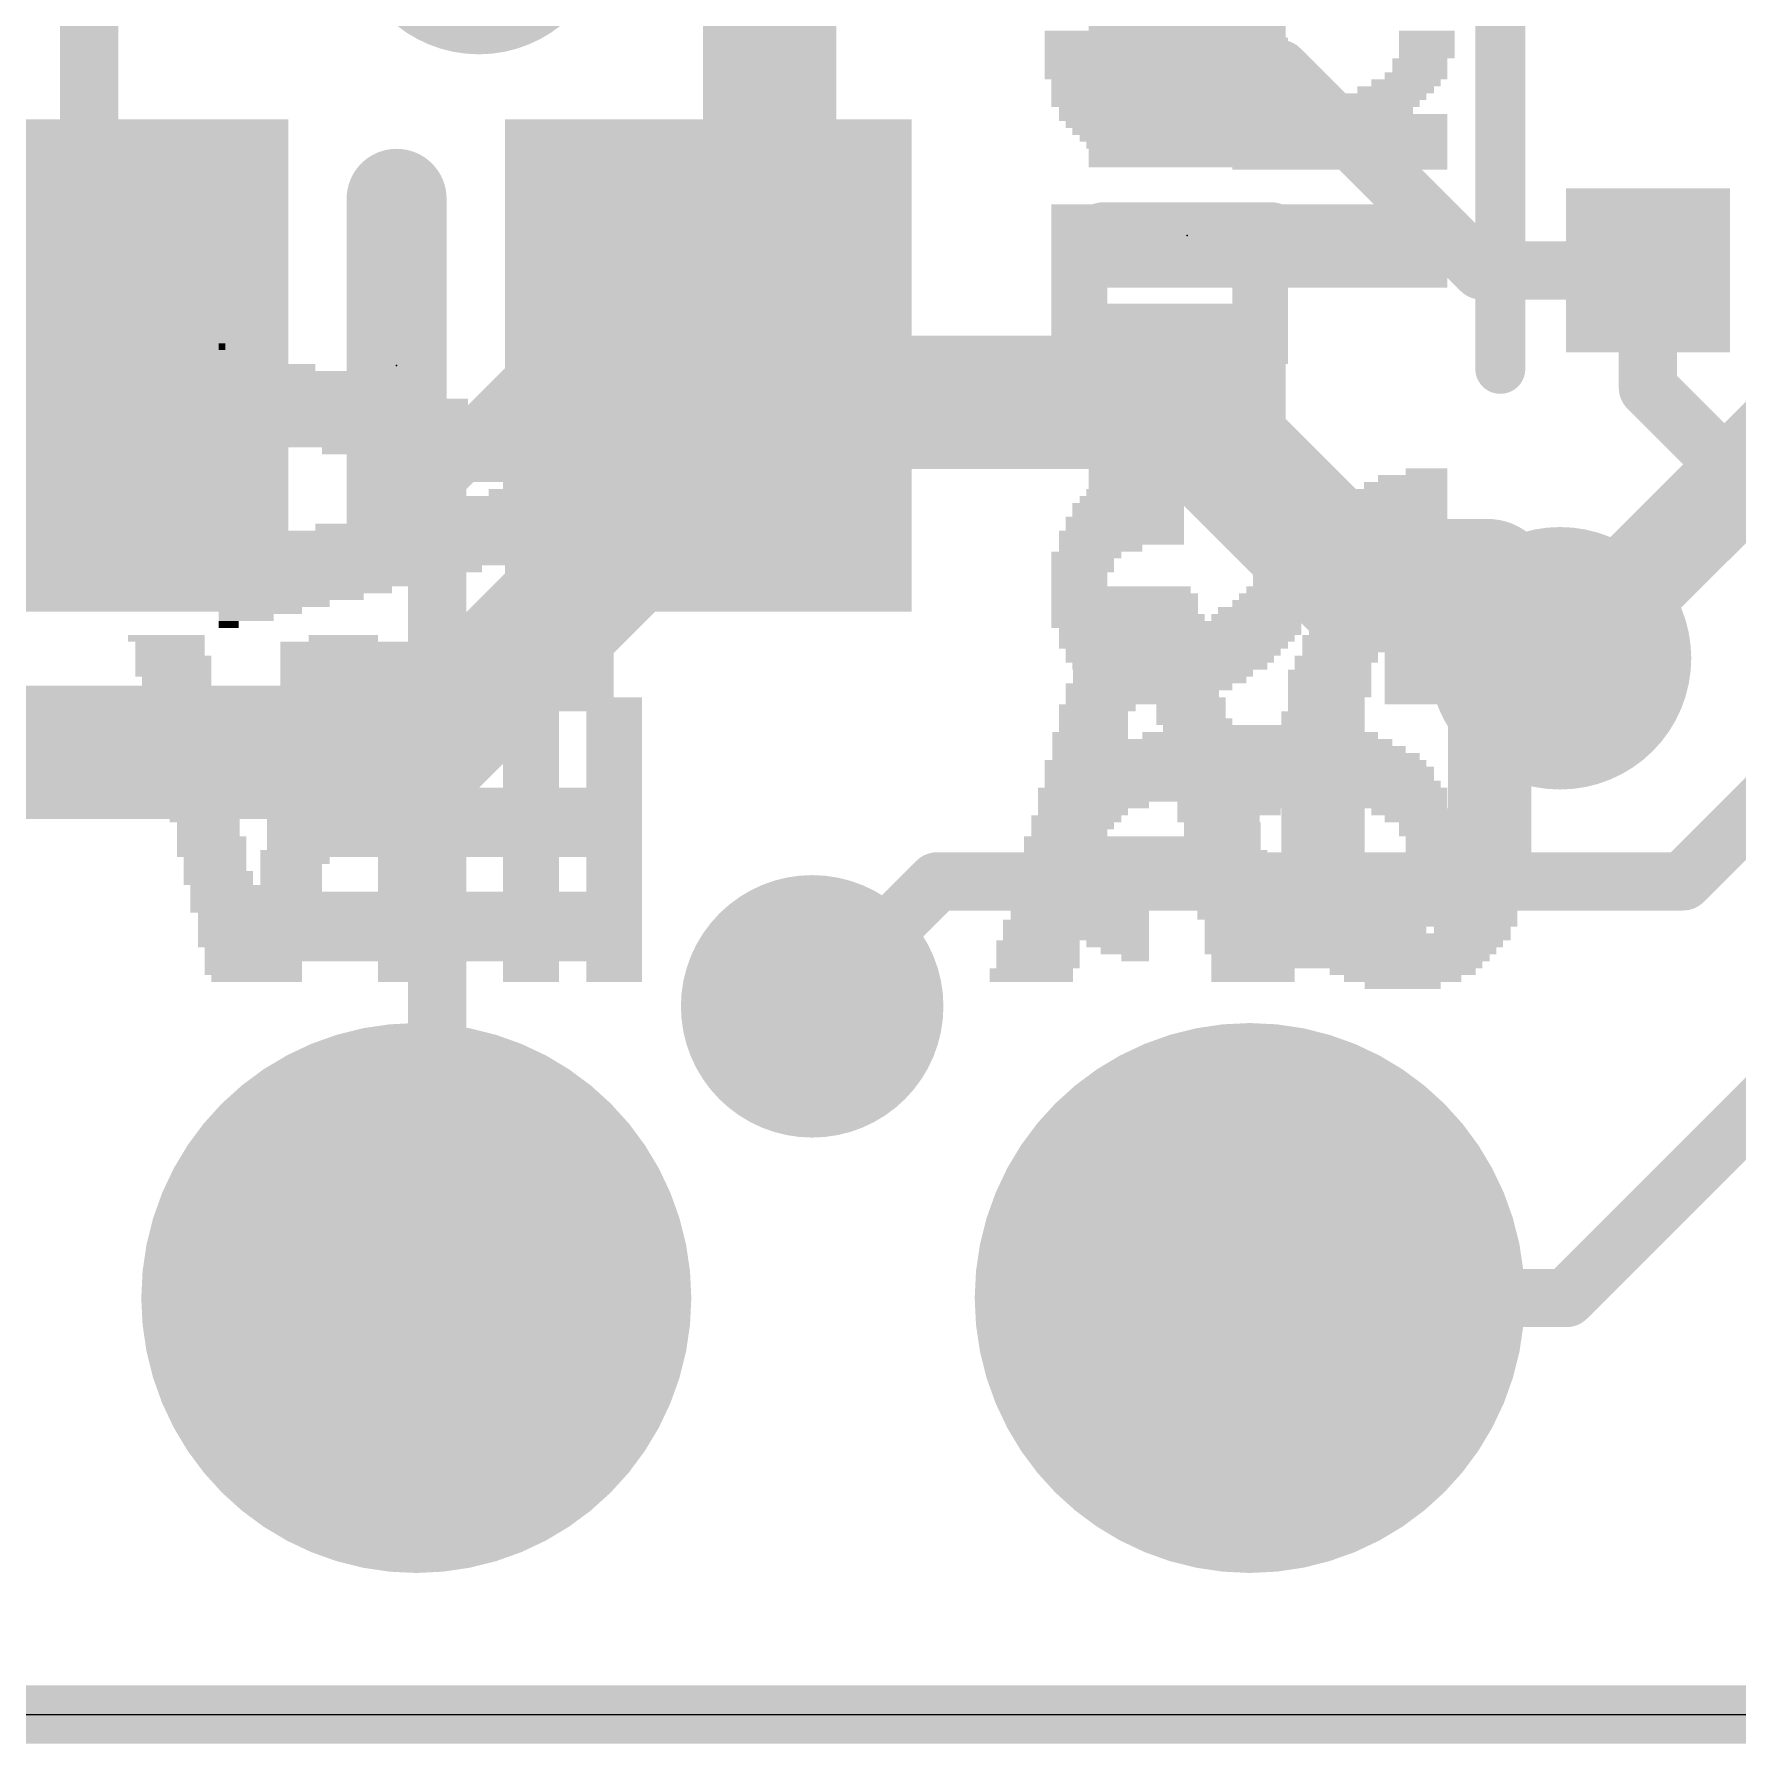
# Model space of a CAD drawing. Extents: x -0.1 to 35.6, y -0.1 to 17.9.
# Drawn here: x 7.73 to 12.92, y -0.09 to 5.12 of the extents above; entities that cross this region are included whole.
import ezdxf

# ---------------------------------------------------------------- set-up
doc = ezdxf.new("R2010")
doc.units = 0
for name, color, linetype in [('1', 12, 'CONTINUOUS'), ('16', 5, 'CONTINUOUS'), ('17', 110, 'CONTINUOUS'), ('18', 110, 'CONTINUOUS'), ('20', 53, 'CONTINUOUS'), ('200', 40, 'CONTINUOUS'), ('201', 6, 'CONTINUOUS'), ('21', 40, 'CONTINUOUS'), ('23', 40, 'CONTINUOUS')]:
    doc.layers.add(name, color=color, linetype=linetype)

# ---------------------------------------------------------------- blocks, each defined once
blk = doc.blocks.new('RECT')
blk.add_solid([(-0.5, -0.5), (0.5, -0.5), (-0.5, 0.5), (0.5, 0.5)])
blk = doc.blocks.new('ROUNDP')
at = {"const_width": 0.5}
blk.add_lwpolyline([(0, -0.25, 1), (0, 0.25, 1), (0, -0.25)], format="xyb", dxfattribs=at)
blk = doc.blocks.new('ROUNDV')
at = {"const_width": 0.5}
blk.add_lwpolyline([(0, -0.25, 1), (0, 0.25, 1), (0, -0.25)], format="xyb", dxfattribs=at)

msp = doc.modelspace()

# ---------------------------------------------------------------- linework, layer by layer
at = {"layer": '1'}
for points, const_width in [([(9.967, 5.9389), (9.967, 4.1935)], 0.4064), ([(11.2395, 5.0165), (11.5214, 5.0165)], 0.1778), ([(12.1357, 4.4022), (11.5214, 5.0165)], 0.1778), ([(12.6437, 4.4022), (12.1357, 4.4022)], 0.1778), ([(12.6437, 4.4022), (12.6437, 4.0441)], 0.1778), ([(9.78, 4.1125), (9.78, 4.191)], 0.1778), ([(9.9695, 4.191), (9.78, 4.191)], 0.1778), ([(9.967, 4.1935), (9.9695, 4.191)], 0.1778), ([(9.78, 4.1125), (9.899, 3.9935)], 0.254), ([(9.78, 4.1125), (9.78, 3.811)], 0.254), ([(11.2395, 4.0005), (9.906, 4.0005)], 0.4064), ([(11.7602, 3.4417), (11.2395, 3.9624)], 0.4064), ([(11.2395, 4.0005), (11.2395, 3.9624)], 0.254), ([(12.6437, 4.0441), (13.0423, 3.6455)], 0.1778), ([(9.906, 4.0005), (9.899, 3.9935)], 0.1778), ([(9.78, 3.811), (8.9027, 2.9337)], 0.4064), ([(12.1539, 3.4417), (11.7602, 3.4417)], 0.4064), ([(12.3756, 3.22), (12.1539, 3.4417)], 0.4064), ([(8.9027, 2.9337), (6.4135, 2.9337)], 0.4064), ([(13.0302, 2.8194), (12.7508, 2.54)], 0.1778), ([(10.4775, 2.54), (10.0965, 2.159)], 0.1778), ([(12.7508, 2.54), (10.4775, 2.54)], 0.1778), ([(13.5382, 2.413), (12.3952, 1.27)], 0.1778), ([(11.43, 1.27), (12.3952, 1.27)], 0.1778), ([(0, 0), (35.56, 0)], 0.1778)]:
    msp.add_lwpolyline(points, dxfattribs=dict(at, const_width=const_width))
for points, const_width in [([(11.2395, 5.061, 1), (11.2395, 4.9721)], 0.0889), ([(11.5528, 5.0479, 1), (11.49, 4.9851)], 0.0889), ([(11.5214, 4.9721, 1), (11.5214, 5.061)], 0.0889), ([(12.1357, 4.4467, 1), (12.1357, 4.3578)], 0.0889), ([(12.6882, 4.4022, 1), (12.5993, 4.4022)], 0.0889), ([(12.6437, 4.3578, 1), (12.6437, 4.4467)], 0.0889), ([(12.1043, 4.3708, 1), (12.1671, 4.4336)], 0.0889), ([(9.78, 4.2355, 1), (9.78, 4.1465)], 0.0889), ([(9.8245, 4.191, 1), (9.7356, 4.191)], 0.0889), ([(9.8654, 4.1935, 1), (10.0686, 4.1935)], 0.2032), ([(9.9984, 4.2249, 1), (9.9356, 4.1621)], 0.0889), ([(9.9695, 4.1465, 1), (9.9695, 4.2355)], 0.0889), ([(9.8249, 4.1574, 1), (9.7351, 4.0676)], 0.127), ([(9.8435, 4.1125, 1), (9.7165, 4.1125)], 0.127), ([(9.9381, 4.1596, 1), (10.0009, 4.2224)], 0.0889), ([(9.906, 4.1021, 1), (9.906, 3.8989)], 0.2032), ([(11.2395, 3.8989, 1), (11.2395, 4.1021)], 0.2032), ([(9.7356, 4.1125, 1), (9.8245, 4.1125)], 0.0889), ([(11.3113, 4.0342, 1), (11.1677, 3.8906)], 0.2032), ([(11.303, 4.0005, 1), (11.176, 4.0005)], 0.127), ([(12.6751, 4.0755, 1), (12.6123, 4.0127)], 0.0889), ([(9.8541, 3.9486, 1), (9.9439, 4.0384)], 0.127), ([(9.8676, 4.0249, 1), (9.9304, 3.9621)], 0.0889), ([(9.9374, 3.9691, 1), (9.8746, 4.0319)], 0.0889), ([(12.5993, 4.0441, 1), (12.6882, 4.0441)], 0.0889), ([(9.8518, 3.7392, 1), (9.7082, 3.8828)], 0.2032), ([(11.176, 3.9624, 1), (11.303, 3.9624)], 0.127), ([(9.7165, 3.811, 1), (9.8435, 3.811)], 0.127), ([(11.7602, 3.5433, 1), (11.7602, 3.3401)], 0.2032), ([(11.6884, 3.3699, 1), (11.832, 3.5135)], 0.2032), ([(12.2257, 3.5135, 1), (12.0821, 3.3699)], 0.2032), ([(12.1539, 3.3401, 1), (12.1539, 3.5433)], 0.2032), ([(12.3037, 3.1482, 1), (12.4474, 3.2919)], 0.2032), ([(8.9027, 2.8321, 1), (8.9027, 3.0353)], 0.2032), ([(8.8309, 3.0055, 1), (8.9745, 2.8619)], 0.2032), ([(10.4775, 2.5844, 1), (10.4775, 2.4956)], 0.0889), ([(10.5089, 2.5086, 1), (10.4461, 2.5714)], 0.0889), ([(12.7194, 2.5714, 1), (12.7822, 2.5086)], 0.0889), ([(12.7508, 2.4956, 1), (12.7508, 2.5844)], 0.0889), ([(10.0651, 2.1904, 1), (10.1279, 2.1276)], 0.0889), ([(11.43, 1.3145, 1), (11.43, 1.2255)], 0.0889), ([(12.3952, 1.2255, 1), (12.3952, 1.3145)], 0.0889), ([(12.3638, 1.3014, 1), (12.4266, 1.2386)], 0.0889)]:
    msp.add_lwpolyline(points, format="xyb", dxfattribs=dict(at, const_width=const_width))
at = {"layer": '16'}
for points, const_width in [([(7.8931, 4.2736), (7.8931, 8.0962)], 0.1778), ([(10.033, 7.3025), (10.033, 4.8514)], 0.1778), ([(10.033, 4.8514), (8.9535, 3.7719)], 0.1778), ([(13.5567, 4.4011), (12.3756, 3.22)], 0.3048), ([(7.0485, 3.429), (7.8931, 4.2736)], 0.1778), ([(8.9535, 3.7719), (8.9535, 1.3335)], 0.1778), ([(8.89, 1.27), (8.9535, 1.3335)], 0.1778), ([(0, 0), (35.56, 0)], 0.1778)]:
    msp.add_lwpolyline(points, dxfattribs=dict(at, const_width=const_width))
for points, const_width in [([(10.0644, 4.82, 1), (10.0016, 4.8828)], 0.0889), ([(9.9886, 4.8514, 1), (10.0775, 4.8514)], 0.0889), ([(7.9245, 4.2421, 1), (7.8616, 4.305)], 0.0889), ([(7.8486, 4.2736, 1), (7.9375, 4.2736)], 0.0889), ([(8.9979, 3.7719, 1), (8.9091, 3.7719)], 0.0889), ([(8.9221, 3.8033, 1), (8.9849, 3.7405)], 0.0889), ([(12.3217, 3.2739, 1), (12.4294, 3.1662)], 0.1524), ([(8.9849, 1.3021, 1), (8.9221, 1.3649)], 0.0889), ([(8.9091, 1.3335, 1), (8.9979, 1.3335)], 0.0889), ([(8.8586, 1.3014, 1), (8.9214, 1.2386)], 0.0889)]:
    msp.add_lwpolyline(points, format="xyb", dxfattribs=dict(at, const_width=const_width))
at = {"layer": '20'}
msp.add_line((1.27, 0), (34.29, 0), dxfattribs=at)
at = {"layer": '21'}
for points, const_width in [([(12.1937, 4.1022), (12.1937, 5.7022)], 0.1524), ([(8.83, 3.6045), (8.83, 4.6205)], 0.3048), ([(10.9855, 4.5085), (11.4935, 4.5085)], 0.2032)]:
    msp.add_lwpolyline(points, dxfattribs=dict(at, const_width=const_width))
for points, const_width in [([(8.9062, 4.6205, 1), (8.7538, 4.6205)], 0.1524), ([(10.9855, 4.5593, 1), (10.9855, 4.4577)], 0.1016), ([(11.4935, 4.4577, 1), (11.4935, 4.5593)], 0.1016), ([(12.1556, 4.1022, 1), (12.2318, 4.1022)], 0.0762), ([(8.7538, 3.6045, 1), (8.9062, 3.6045)], 0.1524)]:
    msp.add_lwpolyline(points, format="xyb", dxfattribs=dict(at, const_width=const_width))
at = {"layer": '23'}
for p in [(11.2395, 4.5085), (8.83, 4.1125)]:
    msp.add_point(p, dxfattribs=at)

# ---------------------------------------------------------------- block references
at = {"layer": '1'}
for p, xscale, yscale, rotation in [((11.2395, 5.0165), 0.6, 0.6, 90), ((7.88, 4.1125), 1.24, 1.5, 180), ((9.78, 4.1125), 1.24, 1.5, 180), ((12.6437, 4.4022), 0.5, 0.5, 90), ((11.2395, 4.0005), 0.6, 0.6, 90)]:
    msp.add_blockref('RECT', p, dxfattribs=dict(at, xscale=xscale, yscale=yscale, rotation=rotation))
at = {"layer": '17', "xscale": 1.6764, "yscale": 1.6764, "rotation": 270}
for p in [(8.89, 1.27), (8.89, 1.27), (11.43, 1.27), (11.43, 1.27)]:
    msp.add_blockref('ROUNDP', p, dxfattribs=at)
at = {"layer": '18', "xscale": 0.8001, "yscale": 0.8001}
for p in [(9.0805, 5.461), (9.0805, 5.461), (12.3756, 3.22), (12.3756, 3.22), (10.0965, 2.159), (10.0965, 2.159)]:
    msp.add_blockref('ROUNDV', p, dxfattribs=at)
at = {"layer": '200'}
for p, xscale, yscale in [((11.1023, 3.429), 0.2946, 0.0213), ((11.9177, 3.429), 0.2337, 0.0213), ((11.1023, 3.3867), 0.3404, 0.0211), ((11.1138, 3.4078), 0.3175, 0.0211), ((11.9164, 3.3867), 0.4445, 0.0211), ((11.9177, 3.4078), 0.3607, 0.0211), ((11.1023, 3.3655), 0.3404, 0.0213), ((11.1125, 3.3443), 0.3607, 0.0211), ((11.9177, 3.3443), 0.5283, 0.0211), ((11.9177, 3.3655), 0.4877, 0.0213), ((8.128, 3.2808), 0.2337, 0.0211), ((8.6677, 3.2808), 0.2108, 0.0211), ((11.1023, 3.302), 0.381, 0.0213), ((11.1023, 3.2808), 0.381, 0.0211), ((11.1125, 3.3232), 0.3607, 0.0211), ((11.9075, 3.2808), 0.635, 0.0211), ((11.9063, 3.302), 0.5918, 0.0213), ((11.9164, 3.3232), 0.5715, 0.0211), ((8.1394, 3.2597), 0.2108, 0.0211), ((8.1394, 3.2385), 0.2108, 0.0213), ((8.6576, 3.2597), 0.2311, 0.0211), ((8.6576, 3.2385), 0.2311, 0.0213), ((11.1125, 3.2597), 0.4013, 0.0211), ((11.1125, 3.2385), 0.4013, 0.0213), ((11.7272, 3.2597), 0.2743, 0.0211), ((11.7056, 3.2385), 0.2311, 0.0213), ((12.098, 3.2597), 0.254, 0.0211), ((12.1183, 3.2385), 0.254, 0.0213), ((8.1496, 3.2173), 0.2311, 0.0211), ((8.1496, 3.1962), 0.2311, 0.0211), ((8.1496, 3.175), 0.2311, 0.0213), ((8.6474, 3.2173), 0.2108, 0.0211), ((8.6474, 3.1962), 0.2108, 0.0211), ((8.6474, 3.175), 0.2108, 0.0213), ((11.1023, 3.2173), 0.4216, 0.0211), ((10.9969, 3.1962), 0.2108, 0.0211), ((10.9969, 3.175), 0.2108, 0.0213), ((11.2293, 3.175), 0.2134, 0.0213), ((11.2179, 3.1962), 0.1905, 0.0211), ((11.6738, 3.175), 0.254, 0.0213), ((11.684, 3.1962), 0.2337, 0.0211), ((11.6942, 3.2173), 0.254, 0.0211), ((12.1183, 3.2173), 0.254, 0.0211), ((12.1285, 3.1962), 0.2337, 0.0211), ((12.1387, 3.175), 0.254, 0.0213), ((8.1598, 3.1538), 0.2108, 0.0211), ((8.1598, 3.1327), 0.2108, 0.0211), ((8.636, 3.1538), 0.2337, 0.0211), ((8.6258, 3.1327), 0.2134, 0.0211), ((10.9753, 3.1327), 0.2134, 0.0211), ((10.9868, 3.1538), 0.1905, 0.0211), ((11.2293, 3.1538), 0.2134, 0.0211), ((11.2293, 3.1327), 0.2134, 0.0211), ((11.6738, 3.1538), 0.254, 0.0211), ((11.6738, 3.1327), 0.254, 0.0211), ((12.1387, 3.1538), 0.254, 0.0211), ((12.1387, 3.1327), 0.254, 0.0211), ((8.1712, 3.1115), 0.2337, 0.0213), ((8.1712, 3.0903), 0.2337, 0.0211), ((8.1813, 3.0692), 0.2134, 0.0211), ((8.6258, 3.1115), 0.2134, 0.0213), ((8.6258, 3.0903), 0.2134, 0.0211), ((8.6258, 3.0692), 0.2134, 0.0211), ((8.8582, 3.0903), 0.1702, 0.0211), ((8.8582, 3.0692), 0.1702, 0.0211), ((9.2393, 3.0903), 0.1702, 0.0211), ((9.2393, 3.0692), 0.1702, 0.0211), ((9.4932, 3.0903), 0.1702, 0.0211), ((9.4932, 3.0692), 0.1702, 0.0211), ((10.9652, 3.0692), 0.2337, 0.0211), ((10.9753, 3.1115), 0.2134, 0.0213), ((10.9753, 3.0903), 0.2134, 0.0211), ((11.2293, 3.1115), 0.2134, 0.0213), ((11.2509, 3.0903), 0.2108, 0.0211), ((11.2509, 3.0692), 0.2108, 0.0211), ((11.6738, 3.1115), 0.254, 0.0213), ((11.6637, 3.0903), 0.2337, 0.0211), ((11.6637, 3.0692), 0.2337, 0.0211), ((12.1501, 3.1115), 0.2311, 0.0213), ((12.1501, 3.0903), 0.2311, 0.0211), ((12.1615, 3.0692), 0.254, 0.0211), ((8.1813, 3.048), 0.2134, 0.0213), ((8.1813, 3.0268), 0.2134, 0.0211), ((8.6043, 3.048), 0.2108, 0.0213), ((8.6043, 3.0268), 0.2108, 0.0211), ((8.8582, 3.048), 0.1702, 0.0213), ((8.8582, 3.0268), 0.1702, 0.0211), ((9.2393, 3.048), 0.1702, 0.0213), ((9.2393, 3.0268), 0.1702, 0.0211), ((9.4932, 3.048), 0.1702, 0.0213), ((9.4932, 3.0268), 0.1702, 0.0211), ((10.9538, 3.048), 0.2108, 0.0213), ((10.9538, 3.0268), 0.2108, 0.0211), ((11.2509, 3.048), 0.2108, 0.0213), ((11.2611, 3.0268), 0.2311, 0.0211), ((11.6535, 3.048), 0.254, 0.0213), ((11.6535, 3.0268), 0.254, 0.0211), ((12.1615, 3.048), 0.254, 0.0213), ((12.1615, 3.0268), 0.254, 0.0211), ((8.1915, 3.0057), 0.2337, 0.0211), ((8.2029, 2.9845), 0.2108, 0.0213), ((8.2029, 2.9633), 0.2108, 0.0211), ((8.6043, 3.0057), 0.2108, 0.0211), ((8.6043, 2.9845), 0.2108, 0.0213), ((8.6043, 2.9633), 0.2108, 0.0211), ((8.8582, 3.0057), 0.1702, 0.0211), ((8.8582, 2.9845), 0.1702, 0.0213), ((8.8582, 2.9633), 0.1702, 0.0211), ((9.2393, 3.0057), 0.1702, 0.0211), ((9.2393, 2.9845), 0.1702, 0.0213), ((9.2393, 2.9633), 0.1702, 0.0211), ((9.4932, 3.0057), 0.1702, 0.0211), ((9.4932, 2.9845), 0.1702, 0.0213), ((9.4932, 2.9633), 0.1702, 0.0211), ((10.9436, 2.9845), 0.2311, 0.0213), ((10.9334, 2.9633), 0.2108, 0.0211), ((10.9538, 3.0057), 0.2108, 0.0211), ((11.2713, 3.0057), 0.2108, 0.0211), ((11.2713, 2.9845), 0.2108, 0.0213), ((11.2713, 2.9633), 0.2108, 0.0211), ((11.6535, 3.0057), 0.254, 0.0211), ((11.6535, 2.9845), 0.254, 0.0213), ((11.6535, 2.9633), 0.254, 0.0211), ((12.1615, 3.0057), 0.254, 0.0211), ((12.1615, 2.9845), 0.254, 0.0213), ((12.1615, 2.9633), 0.254, 0.0211), ((8.2029, 2.9422), 0.2108, 0.0211), ((8.2029, 2.921), 0.2108, 0.0213), ((8.5839, 2.9422), 0.2108, 0.0211), ((8.5839, 2.921), 0.2108, 0.0213), ((8.8582, 2.9422), 0.1702, 0.0211), ((8.8582, 2.921), 0.1702, 0.0213), ((9.2393, 2.9422), 0.1702, 0.0211), ((9.2393, 2.921), 0.1702, 0.0213), ((9.4932, 2.9422), 0.1702, 0.0211), ((9.4932, 2.921), 0.1702, 0.0213), ((10.9334, 2.9422), 0.2108, 0.0211), ((10.9334, 2.921), 0.2108, 0.0213), ((11.2827, 2.9422), 0.2337, 0.0211), ((11.2827, 2.921), 0.2337, 0.0213), ((11.6535, 2.9422), 0.254, 0.0211), ((11.6535, 2.921), 0.254, 0.0213), ((12.1615, 2.9422), 0.254, 0.0211), ((12.1615, 2.921), 0.254, 0.0213), ((8.2131, 2.8998), 0.2311, 0.0211), ((8.2233, 2.8787), 0.2108, 0.0211), ((8.2233, 2.8575), 0.2108, 0.0213), ((8.5839, 2.8998), 0.2108, 0.0211), ((8.5839, 2.8787), 0.2108, 0.0211), ((8.5725, 2.8575), 0.188, 0.0213), ((8.8582, 2.8998), 0.1702, 0.0211), ((8.8582, 2.8787), 0.1702, 0.0211), ((8.8582, 2.8575), 0.1702, 0.0213), ((9.2393, 2.8998), 0.1702, 0.0211), ((9.2393, 2.8787), 0.1702, 0.0211), ((9.2393, 2.8575), 0.1702, 0.0213), ((9.4932, 2.8998), 0.1702, 0.0211), ((9.4932, 2.8787), 0.1702, 0.0211), ((9.4932, 2.8575), 0.1702, 0.0213), ((10.9118, 2.8575), 0.2134, 0.0213), ((10.922, 2.8998), 0.2337, 0.0211), ((10.922, 2.8787), 0.2337, 0.0211), ((11.2928, 2.8998), 0.2134, 0.0211), ((11.2928, 2.8787), 0.2134, 0.0211), ((11.303, 2.8575), 0.2337, 0.0213), ((11.6535, 2.8998), 0.254, 0.0211), ((11.6535, 2.8787), 0.254, 0.0211), ((11.6535, 2.8575), 0.254, 0.0213), ((12.1615, 2.8998), 0.254, 0.0211), ((12.1615, 2.8787), 0.254, 0.0211), ((12.1615, 2.8575), 0.254, 0.0213), ((8.2233, 2.8363), 0.2108, 0.0211), ((8.2233, 2.8152), 0.2108, 0.0211), ((8.5611, 2.8363), 0.2108, 0.0211), ((8.5611, 2.8152), 0.2108, 0.0211), ((8.8582, 2.8363), 0.1702, 0.0211), ((8.8582, 2.8152), 0.1702, 0.0211), ((9.2393, 2.8363), 0.1702, 0.0211), ((9.2393, 2.8152), 0.1702, 0.0211), ((9.4932, 2.8363), 0.1702, 0.0211), ((9.4932, 2.8152), 0.1702, 0.0211), ((10.9017, 2.8152), 0.2337, 0.0211), ((10.9118, 2.8363), 0.2134, 0.0211), ((11.303, 2.8363), 0.2337, 0.0211), ((11.303, 2.8152), 0.2337, 0.0211), ((11.6535, 2.8363), 0.254, 0.0211), ((11.6535, 2.8152), 0.254, 0.0211), ((12.1615, 2.8363), 0.254, 0.0211), ((12.1615, 2.8152), 0.254, 0.0211), ((8.2334, 2.794), 0.1905, 0.0213), ((8.2448, 2.7728), 0.2134, 0.0211), ((8.2448, 2.7517), 0.2134, 0.0211), ((8.5611, 2.794), 0.2108, 0.0213), ((8.5509, 2.7728), 0.1905, 0.0211), ((8.5509, 2.7517), 0.1905, 0.0211), ((8.8582, 2.794), 0.1702, 0.0213), ((8.8582, 2.7728), 0.1702, 0.0211), ((9.0488, 2.7517), 0.5512, 0.0211), ((9.2393, 2.794), 0.1702, 0.0213), ((9.2393, 2.7728), 0.1702, 0.0211), ((9.4932, 2.794), 0.1702, 0.0213), ((9.4932, 2.7728), 0.1702, 0.0211), ((9.4932, 2.7517), 0.1702, 0.0211), ((10.8902, 2.7517), 0.2108, 0.0211), ((10.9017, 2.794), 0.2337, 0.0213), ((10.9017, 2.7728), 0.2337, 0.0211), ((11.3144, 2.794), 0.2108, 0.0213), ((11.3246, 2.7728), 0.2311, 0.0211), ((11.3246, 2.7517), 0.2311, 0.0211), ((11.6535, 2.794), 0.254, 0.0213), ((11.6535, 2.7728), 0.254, 0.0211), ((11.6535, 2.7517), 0.254, 0.0211), ((12.1615, 2.794), 0.254, 0.0213), ((12.1615, 2.7728), 0.254, 0.0211), ((12.1615, 2.7517), 0.254, 0.0211), ((8.2448, 2.7305), 0.2134, 0.0213), ((8.2563, 2.7093), 0.1905, 0.0211), ((8.5408, 2.7305), 0.2108, 0.0213), ((8.5408, 2.7093), 0.2108, 0.0211), ((9.0488, 2.7305), 0.5512, 0.0213), ((9.0488, 2.7093), 0.5512, 0.0211), ((9.4932, 2.7305), 0.1702, 0.0213), ((9.4932, 2.7093), 0.1702, 0.0211), ((10.8801, 2.7305), 0.2311, 0.0213), ((10.8801, 2.7093), 0.2311, 0.0211), ((11.3246, 2.7305), 0.2311, 0.0213), ((11.3462, 2.7093), 0.2337, 0.0211), ((11.6535, 2.7305), 0.254, 0.0213), ((11.6535, 2.7093), 0.254, 0.0211), ((12.1615, 2.7305), 0.254, 0.0213), ((12.1615, 2.7093), 0.254, 0.0211), ((8.2563, 2.6882), 0.1905, 0.0211), ((8.2664, 2.667), 0.2108, 0.0213), ((8.5306, 2.667), 0.1905, 0.0213), ((8.5408, 2.6882), 0.2108, 0.0211), ((9.0488, 2.6882), 0.5512, 0.0211), ((9.0488, 2.667), 0.5512, 0.0213), ((9.4932, 2.6882), 0.1702, 0.0211), ((9.4932, 2.667), 0.1702, 0.0213), ((11.1023, 2.667), 0.7214, 0.0213), ((10.8801, 2.6882), 0.2311, 0.0211), ((11.3462, 2.6882), 0.2337, 0.0211), ((11.6535, 2.6882), 0.254, 0.0211), ((11.6535, 2.667), 0.254, 0.0213), ((12.1615, 2.6882), 0.254, 0.0211), ((12.1615, 2.667), 0.254, 0.0213), ((8.2664, 2.6458), 0.2108, 0.0211), ((8.2664, 2.6247), 0.2108, 0.0211), ((8.2766, 2.6035), 0.1905, 0.0213), ((8.5204, 2.6247), 0.2108, 0.0211), ((8.5204, 2.6035), 0.2108, 0.0213), ((8.5306, 2.6458), 0.1905, 0.0211), ((8.8582, 2.6035), 0.1702, 0.0213), ((9.0488, 2.6458), 0.5512, 0.0211), ((9.0488, 2.6247), 0.5512, 0.0211), ((9.2393, 2.6035), 0.1702, 0.0213), ((9.4932, 2.6458), 0.1702, 0.0211), ((9.4932, 2.6247), 0.1702, 0.0211), ((9.4932, 2.6035), 0.1702, 0.0213), ((11.1023, 2.6458), 0.7214, 0.0211), ((11.1125, 2.6247), 0.7417, 0.0211), ((11.1125, 2.6035), 0.7417, 0.0213), ((11.6535, 2.6458), 0.254, 0.0211), ((11.6535, 2.6247), 0.254, 0.0211), ((11.6535, 2.6035), 0.254, 0.0213), ((12.1615, 2.6458), 0.254, 0.0211), ((12.1615, 2.6247), 0.254, 0.0211), ((12.1615, 2.6035), 0.254, 0.0213), ((8.2867, 2.5612), 0.2108, 0.0211), ((8.2766, 2.5823), 0.1905, 0.0211), ((8.509, 2.5823), 0.188, 0.0211), ((8.509, 2.5612), 0.188, 0.0211), ((8.8582, 2.5823), 0.1702, 0.0211), ((8.8582, 2.5612), 0.1702, 0.0211), ((9.2393, 2.5823), 0.1702, 0.0211), ((9.2393, 2.5612), 0.1702, 0.0211), ((9.4932, 2.5823), 0.1702, 0.0211), ((9.4932, 2.5612), 0.1702, 0.0211), ((11.1023, 2.5823), 0.762, 0.0211), ((11.1023, 2.5612), 0.762, 0.0211), ((11.6535, 2.5823), 0.254, 0.0211), ((11.6637, 2.5612), 0.2337, 0.0211), ((12.1501, 2.5823), 0.2311, 0.0211), ((12.1501, 2.5612), 0.2311, 0.0211), ((8.2867, 2.54), 0.2108, 0.0213), ((8.4023, 2.5188), 0.4013, 0.0211), ((8.4023, 2.4977), 0.4013, 0.0211), ((8.509, 2.54), 0.188, 0.0213), ((8.8582, 2.54), 0.1702, 0.0213), ((8.8582, 2.5188), 0.1702, 0.0211), ((8.8582, 2.4977), 0.1702, 0.0211), ((9.2393, 2.54), 0.1702, 0.0213), ((9.2393, 2.5188), 0.1702, 0.0211), ((9.2393, 2.4977), 0.1702, 0.0211), ((9.4932, 2.54), 0.1702, 0.0213), ((9.4932, 2.5188), 0.1702, 0.0211), ((9.4932, 2.4977), 0.1702, 0.0211), ((11.1023, 2.4977), 0.8026, 0.0211), ((11.1125, 2.54), 0.7823, 0.0213), ((11.1125, 2.5188), 0.7823, 0.0211), ((11.6738, 2.4977), 0.254, 0.0211), ((11.6637, 2.54), 0.2337, 0.0213), ((11.6637, 2.5188), 0.2337, 0.0211), ((12.1387, 2.5188), 0.254, 0.0211), ((12.1387, 2.4977), 0.254, 0.0211), ((12.1501, 2.54), 0.2311, 0.0213), ((8.3922, 2.4765), 0.381, 0.0213), ((8.3922, 2.4553), 0.381, 0.0211), ((8.8582, 2.4765), 0.1702, 0.0213), ((8.8582, 2.4553), 0.1702, 0.0211), ((9.2393, 2.4765), 0.1702, 0.0213), ((9.2393, 2.4553), 0.1702, 0.0211), ((9.4932, 2.4765), 0.1702, 0.0213), ((9.4932, 2.4553), 0.1702, 0.0211), ((10.828, 2.4765), 0.254, 0.0213), ((10.8166, 2.4553), 0.2311, 0.0211), ((11.3881, 2.4765), 0.2311, 0.0213), ((11.3995, 2.4553), 0.254, 0.0211), ((11.6738, 2.4765), 0.254, 0.0213), ((11.684, 2.4553), 0.2337, 0.0211), ((12.1387, 2.4765), 0.254, 0.0213), ((12.1285, 2.4553), 0.2337, 0.0211), ((8.3934, 2.3918), 0.3378, 0.0211), ((8.4036, 2.4342), 0.3581, 0.0211), ((8.4036, 2.413), 0.3581, 0.0213), ((8.8582, 2.4342), 0.1702, 0.0211), ((8.8582, 2.413), 0.1702, 0.0213), ((8.8582, 2.3918), 0.1702, 0.0211), ((9.2393, 2.4342), 0.1702, 0.0211), ((9.2393, 2.413), 0.1702, 0.0213), ((9.2393, 2.3918), 0.1702, 0.0211), ((9.4932, 2.4342), 0.1702, 0.0211), ((9.4932, 2.413), 0.1702, 0.0213), ((9.4932, 2.3918), 0.1702, 0.0211), ((10.8052, 2.413), 0.254, 0.0213), ((10.8052, 2.3918), 0.254, 0.0211), ((10.8166, 2.4342), 0.2311, 0.0211), ((11.3995, 2.4342), 0.254, 0.0211), ((11.4097, 2.413), 0.2337, 0.0213), ((11.4097, 2.3918), 0.2337, 0.0211), ((11.684, 2.4342), 0.2337, 0.0211), ((11.6942, 2.413), 0.254, 0.0213), ((11.7056, 2.3918), 0.2311, 0.0211), ((12.1183, 2.413), 0.254, 0.0213), ((12.1082, 2.3918), 0.2337, 0.0211), ((12.1285, 2.4342), 0.2337, 0.0211), ((8.3934, 2.3707), 0.3378, 0.0211), ((8.3934, 2.3495), 0.3378, 0.0213), ((8.8582, 2.3707), 0.1702, 0.0211), ((8.8582, 2.3495), 0.1702, 0.0213), ((9.2393, 2.3707), 0.1702, 0.0211), ((9.2393, 2.3495), 0.1702, 0.0213), ((9.4932, 2.3707), 0.1702, 0.0211), ((9.4932, 2.3495), 0.1702, 0.0213), ((10.7848, 2.3495), 0.254, 0.0213), ((10.795, 2.3707), 0.2337, 0.0211), ((11.4198, 2.3707), 0.254, 0.0211), ((11.4198, 2.3495), 0.254, 0.0213), ((11.7272, 2.3707), 0.2743, 0.0211), ((11.9063, 2.3495), 0.5918, 0.0213), ((12.0866, 2.3707), 0.2769, 0.0211), ((8.3934, 2.3072), 0.2972, 0.0211), ((8.3934, 2.286), 0.2972, 0.0213), ((8.4036, 2.3283), 0.3175, 0.0211), ((8.8582, 2.3283), 0.1702, 0.0211), ((8.8582, 2.3072), 0.1702, 0.0211), ((8.8582, 2.286), 0.1702, 0.0213), ((9.2393, 2.3283), 0.1702, 0.0211), ((9.2393, 2.3072), 0.1702, 0.0211), ((9.2393, 2.286), 0.1702, 0.0213), ((9.4932, 2.3283), 0.1702, 0.0211), ((9.4932, 2.3072), 0.1702, 0.0211), ((9.4932, 2.286), 0.1702, 0.0213), ((10.7848, 2.3283), 0.254, 0.0211), ((10.7848, 2.3072), 0.254, 0.0211), ((10.7848, 2.286), 0.254, 0.0213), ((11.4198, 2.3283), 0.254, 0.0211), ((11.4402, 2.3072), 0.254, 0.0211), ((11.4402, 2.286), 0.254, 0.0213), ((11.8961, 2.3283), 0.5715, 0.0211), ((11.8961, 2.3072), 0.5309, 0.0211), ((11.8961, 2.286), 0.4851, 0.0213), ((8.3934, 2.2648), 0.2972, 0.0211), ((8.4036, 2.2437), 0.2769, 0.0211), ((8.8582, 2.2648), 0.1702, 0.0211), ((8.8582, 2.2437), 0.1702, 0.0211), ((9.2393, 2.2648), 0.1702, 0.0211), ((9.2393, 2.2437), 0.1702, 0.0211), ((9.4932, 2.2648), 0.1702, 0.0211), ((9.4932, 2.2437), 0.1702, 0.0211), ((10.7645, 2.2648), 0.254, 0.0211), ((10.7645, 2.2437), 0.254, 0.0211), ((11.4402, 2.2648), 0.254, 0.0211), ((11.4402, 2.2437), 0.254, 0.0211), ((11.8961, 2.2648), 0.4445, 0.0211), ((11.8961, 2.2437), 0.3581, 0.0211), ((11.8961, 2.2225), 0.2311, 0.0213)]:
    msp.add_blockref('RECT', p, dxfattribs=dict(at, xscale=xscale, yscale=yscale))
at = {"layer": '201', "rotation": 180}
for p, xscale, yscale in [((10.8902, 5.1223), 0.1702, 0.0211), ((10.8902, 5.1012), 0.1702, 0.0211), ((11.4618, 5.1012), 0.1702, 0.0211), ((11.9698, 5.1223), 0.1702, 0.0211), ((11.9698, 5.1012), 0.1702, 0.0211), ((10.8902, 5.08), 0.1702, 0.0213), ((10.8902, 5.0588), 0.1702, 0.0211), ((11.4618, 5.08), 0.1702, 0.0213), ((11.4618, 5.0588), 0.1702, 0.0211), ((11.9698, 5.08), 0.1702, 0.0213), ((11.9698, 5.0588), 0.1702, 0.0211), ((10.9004, 5.0377), 0.1905, 0.0211), ((10.9004, 5.0165), 0.1905, 0.0213), ((10.922, 4.9953), 0.2337, 0.0211), ((11.4618, 5.0377), 0.1702, 0.0211), ((11.4618, 5.0165), 0.1702, 0.0213), ((11.4618, 4.9953), 0.1702, 0.0211), ((11.9367, 4.9953), 0.1905, 0.0211), ((11.9482, 5.0377), 0.1676, 0.0211), ((11.9482, 5.0165), 0.1676, 0.0213), ((10.9525, 4.9742), 0.254, 0.0211), ((11.0058, 4.953), 0.3607, 0.0213), ((11.4618, 4.9742), 0.1702, 0.0211), ((11.4618, 4.953), 0.1702, 0.0213), ((11.8745, 4.953), 0.2337, 0.0213), ((11.9063, 4.9742), 0.2108, 0.0211), ((11.0058, 4.9318), 0.3607, 0.0211), ((11.0058, 4.9107), 0.3607, 0.0211), ((11.0173, 4.8895), 0.3378, 0.0213), ((11.6624, 4.9107), 0.5715, 0.0211), ((11.6726, 4.9318), 0.5918, 0.0211), ((11.6523, 4.8895), 0.5512, 0.0213), ((11.0173, 4.8683), 0.3378, 0.0211), ((11.0274, 4.8472), 0.3175, 0.0211), ((11.7043, 4.8683), 0.6553, 0.0211), ((11.7043, 4.8472), 0.6553, 0.0211), ((11.0376, 4.826), 0.2972, 0.0213), ((11.049, 4.8048), 0.2743, 0.0211), ((11.7043, 4.826), 0.6553, 0.0213), ((11.7043, 4.8048), 0.6553, 0.0211), ((11.0592, 4.7837), 0.254, 0.0211), ((11.0808, 4.7625), 0.2108, 0.0213), ((11.1011, 4.7413), 0.1702, 0.0211), ((11.7043, 4.7837), 0.6553, 0.0211), ((11.7043, 4.7625), 0.6553, 0.0213), ((11.7043, 4.7413), 0.6553, 0.0211), ((11.7043, 4.7202), 0.6553, 0.0211), ((11.4287, 4.5932), 1.2065, 0.0211), ((11.4287, 4.572), 1.2065, 0.0213), ((11.4287, 4.5508), 1.2065, 0.0211), ((11.4287, 4.5297), 1.2065, 0.0211), ((11.4287, 4.5085), 1.2065, 0.0213), ((11.4287, 4.4873), 1.2065, 0.0211), ((11.4287, 4.4662), 1.2065, 0.0211), ((11.4287, 4.445), 1.2065, 0.0213), ((11.4287, 4.4238), 1.2065, 0.0211), ((11.4287, 4.4027), 1.2065, 0.0211), ((11.4287, 4.3815), 1.2065, 0.0213), ((11.4287, 4.3603), 1.2065, 0.0211), ((10.9106, 4.3392), 0.1702, 0.0211), ((10.9106, 4.318), 0.1702, 0.0213), ((11.4618, 4.3392), 0.1702, 0.0211), ((11.4618, 4.318), 0.1702, 0.0213), ((10.9106, 4.2968), 0.1702, 0.0211), ((10.9106, 4.2757), 0.1702, 0.0211), ((11.4618, 4.2968), 0.1702, 0.0211), ((11.4618, 4.2757), 0.1702, 0.0211), ((10.9106, 4.2545), 0.1702, 0.0213), ((10.9106, 4.2333), 0.1702, 0.0211), ((10.9106, 4.2122), 0.1702, 0.0211), ((11.4618, 4.2545), 0.1702, 0.0213), ((11.4618, 4.2333), 0.1702, 0.0211), ((11.4618, 4.2122), 0.1702, 0.0211), ((8.2982, 4.1698), 0.0203, 0.0211), ((10.9106, 4.191), 0.1702, 0.0213), ((10.9207, 4.1698), 0.1905, 0.0211), ((11.4516, 4.1698), 0.1905, 0.0211), ((11.4618, 4.191), 0.1702, 0.0213), ((8.3934, 4.1275), 0.2108, 0.0213), ((8.4353, 4.1063), 0.2946, 0.0211), ((8.3401, 4.1487), 0.1041, 0.0211), ((10.9207, 4.1487), 0.1905, 0.0211), ((10.9423, 4.1275), 0.2337, 0.0213), ((10.9639, 4.1063), 0.2769, 0.0211), ((11.397, 4.1063), 0.254, 0.0211), ((11.43, 4.1275), 0.2337, 0.0213), ((11.4402, 4.1487), 0.2134, 0.0211), ((8.4887, 4.0852), 0.4013, 0.0211), ((8.5306, 4.064), 0.4851, 0.0213), ((11.1747, 4.0852), 0.6985, 0.0211), ((11.1862, 4.064), 0.6756, 0.0213), ((8.5725, 4.0428), 0.569, 0.0211), ((8.6258, 4.0217), 0.6756, 0.0211), ((11.176, 4.0217), 0.6553, 0.0211), ((11.1862, 4.0428), 0.6756, 0.0211), ((8.6677, 4.0005), 0.7595, 0.0213), ((8.7109, 3.9793), 0.8458, 0.0211), ((8.763, 3.9582), 0.95, 0.0211), ((11.1862, 4.0005), 0.635, 0.0213), ((11.1747, 3.9582), 0.5715, 0.0211), ((11.1862, 3.9793), 0.5944, 0.0211), ((8.8062, 3.937), 1.0363, 0.0213), ((8.8481, 3.9158), 1.1201, 0.0211), ((11.176, 3.937), 0.5283, 0.0213), ((11.176, 3.9158), 0.4877, 0.0211), ((8.9421, 3.8947), 1.0998, 0.0211), ((8.9954, 3.8735), 0.9931, 0.0213), ((9.0475, 3.8523), 0.889, 0.0211), ((11.1862, 3.8947), 0.4216, 0.0211), ((11.1862, 3.8735), 0.3404, 0.0213), ((11.1862, 3.8523), 0.2134, 0.0211), ((9.111, 3.8312), 0.762, 0.0211), ((9.1643, 3.81), 0.6553, 0.0213), ((9.2177, 3.7888), 0.5486, 0.0211), ((9.2697, 3.7677), 0.4445, 0.0211), ((9.3231, 3.7465), 0.3378, 0.0213), ((11.1023, 3.7465), 0.254, 0.0213), ((11.1227, 3.7677), 0.2134, 0.0211), ((11.1544, 3.7888), 0.1499, 0.0211), ((11.905, 3.7465), 0.254, 0.0213), ((11.9266, 3.7677), 0.2108, 0.0211), ((11.9685, 3.7888), 0.127, 0.0211), ((9.2494, 3.7042), 0.4851, 0.0211), ((9.3015, 3.7253), 0.381, 0.0211), ((11.0706, 3.7042), 0.3175, 0.0211), ((11.0808, 3.7253), 0.2972, 0.0211), ((11.8631, 3.7042), 0.3378, 0.0211), ((11.8847, 3.7253), 0.2946, 0.0211), ((9.0907, 3.6407), 0.8026, 0.0211), ((9.144, 3.6618), 0.696, 0.0211), ((9.1961, 3.683), 0.5918, 0.0213), ((11.049, 3.6407), 0.3607, 0.0211), ((11.0592, 3.683), 0.3404, 0.0213), ((11.0592, 3.6618), 0.3404, 0.0211), ((11.8212, 3.6407), 0.4216, 0.0211), ((11.8415, 3.6618), 0.381, 0.0211), ((11.8529, 3.683), 0.3581, 0.0213), ((8.984, 3.5983), 1.016, 0.0211), ((9.0373, 3.6195), 0.9093, 0.0213), ((11.0388, 3.5983), 0.381, 0.0211), ((11.049, 3.6195), 0.3607, 0.0213), ((11.7996, 3.5983), 0.4648, 0.0211), ((11.8097, 3.6195), 0.4445, 0.0213), ((8.8265, 3.556), 1.077, 0.0213), ((8.7846, 3.5348), 0.9931, 0.0211), ((8.9218, 3.5772), 1.0998, 0.0211), ((10.9322, 3.5348), 0.2134, 0.0211), ((11.0388, 3.5772), 0.381, 0.0211), ((10.9753, 3.556), 0.254, 0.0213), ((11.7678, 3.5348), 0.5283, 0.0211), ((11.778, 3.556), 0.508, 0.0213), ((11.7894, 3.5772), 0.4851, 0.0211), ((8.7313, 3.5137), 0.8865, 0.0211), ((8.6893, 3.4925), 0.8026, 0.0213), ((10.9207, 3.5137), 0.1905, 0.0211), ((10.9207, 3.4925), 0.1905, 0.0213), ((11.6307, 3.4925), 0.3404, 0.0213), ((11.7577, 3.5137), 0.5486, 0.0211), ((11.9367, 3.4925), 0.1905, 0.0213), ((8.6474, 3.4713), 0.7188, 0.0211), ((8.5941, 3.4502), 0.6121, 0.0211), ((8.5522, 3.429), 0.5283, 0.0213), ((10.9106, 3.4713), 0.1702, 0.0211), ((10.9106, 3.4502), 0.1702, 0.0211), ((10.9106, 3.429), 0.1702, 0.0213), ((11.557, 3.429), 0.2743, 0.0213), ((11.5773, 3.4502), 0.2743, 0.0211), ((11.5989, 3.4713), 0.3175, 0.0211), ((11.9367, 3.4713), 0.1905, 0.0211), ((11.9367, 3.4502), 0.1905, 0.0211), ((11.9367, 3.429), 0.1905, 0.0213), ((8.509, 3.4078), 0.442, 0.0211), ((8.4569, 3.3867), 0.3378, 0.0211), ((10.9106, 3.4078), 0.1702, 0.0211), ((10.9106, 3.3867), 0.1702, 0.0211), ((11.5138, 3.3867), 0.2743, 0.0211), ((11.5354, 3.4078), 0.2769, 0.0211), ((11.9367, 3.4078), 0.1905, 0.0211), ((11.9367, 3.3867), 0.1905, 0.0211), ((8.415, 3.3655), 0.254, 0.0213), ((8.3718, 3.3443), 0.1676, 0.0211), ((10.9207, 3.3655), 0.1905, 0.0213), ((10.9322, 3.3443), 0.2134, 0.0211), ((11.4618, 3.3443), 0.2972, 0.0211), ((11.4821, 3.3655), 0.2972, 0.0213), ((11.9367, 3.3655), 0.1905, 0.0213), ((11.9367, 3.3443), 0.1905, 0.0211), ((8.3185, 3.3232), 0.061, 0.0211), ((10.9423, 3.3232), 0.2337, 0.0211), ((11.2179, 3.302), 0.7391, 0.0213), ((11.2078, 3.2808), 0.7188, 0.0211), ((11.4186, 3.3232), 0.3378, 0.0211), ((11.9367, 3.3232), 0.1905, 0.0211), ((11.9367, 3.302), 0.1905, 0.0213), ((11.9367, 3.2808), 0.1905, 0.0211), ((8.984, 3.2597), 1.016, 0.0211), ((8.984, 3.2385), 1.016, 0.0213), ((11.1976, 3.2597), 0.6985, 0.0211), ((11.1963, 3.2385), 0.6553, 0.0213), ((11.9367, 3.2597), 0.1905, 0.0211), ((11.9367, 3.2385), 0.1905, 0.0213), ((8.984, 3.2173), 1.016, 0.0211), ((8.984, 3.1962), 1.016, 0.0211), ((8.984, 3.175), 1.016, 0.0213), ((11.1862, 3.2173), 0.635, 0.0211), ((11.1862, 3.1962), 0.5944, 0.0211), ((11.176, 3.175), 0.5283, 0.0213), ((11.9367, 3.2173), 0.1905, 0.0211), ((11.9367, 3.1962), 0.1905, 0.0211), ((11.9367, 3.175), 0.1905, 0.0213), ((8.984, 3.1538), 1.016, 0.0211), ((8.984, 3.1327), 1.016, 0.0211), ((11.176, 3.1538), 0.4877, 0.0211), ((11.1646, 3.1327), 0.4242, 0.0211), ((11.9367, 3.1538), 0.1905, 0.0211), ((11.9367, 3.1327), 0.1905, 0.0211), ((8.984, 3.1115), 1.016, 0.0213), ((8.984, 3.0903), 1.016, 0.0211), ((8.984, 3.0692), 1.016, 0.0211), ((11.1646, 3.1115), 0.3378, 0.0213), ((11.1646, 3.0903), 0.2108, 0.0211), ((11.9367, 3.1115), 0.1905, 0.0213), ((11.9367, 3.0903), 0.1905, 0.0211), ((8.9637, 3.048), 0.1676, 0.0213), ((8.9637, 3.0268), 0.1676, 0.0211), ((8.9637, 3.0057), 0.1676, 0.0211), ((8.9637, 2.9845), 0.1676, 0.0213), ((8.9637, 2.9633), 0.1676, 0.0211), ((11.4516, 2.9633), 0.8255, 0.0211), ((11.4618, 2.9845), 0.7188, 0.0213), ((11.4503, 3.0057), 0.4877, 0.0211), ((8.9637, 2.9422), 0.1676, 0.0211), ((8.9637, 2.921), 0.1676, 0.0213), ((11.4503, 2.921), 0.9957, 0.0213), ((11.4503, 2.9422), 0.9093, 0.0211), ((8.9637, 2.8998), 0.1676, 0.0211), ((8.9637, 2.8787), 0.1676, 0.0211), ((8.9637, 2.8575), 0.1676, 0.0213), ((11.4402, 2.8575), 1.1024, 0.0213), ((11.4516, 2.8787), 1.0795, 0.0211), ((11.4503, 2.8998), 1.0363, 0.0211), ((8.984, 2.8152), 1.016, 0.0211), ((8.9637, 2.8363), 0.1676, 0.0211), ((11.4402, 2.8363), 1.143, 0.0211), ((11.4503, 2.8152), 1.1633, 0.0211), ((8.984, 2.794), 1.016, 0.0213), ((8.984, 2.7728), 1.016, 0.0211), ((8.984, 2.7517), 1.016, 0.0211), ((10.9855, 2.7728), 0.2743, 0.0211), ((11.4402, 2.794), 1.1836, 0.0213), ((10.9538, 2.7517), 0.2108, 0.0211), ((11.4186, 2.7517), 0.2108, 0.0211), ((11.6827, 2.7728), 0.6985, 0.0211), ((11.9278, 2.7517), 0.254, 0.0211), ((8.984, 2.7305), 1.016, 0.0213), ((8.984, 2.7093), 1.016, 0.0211), ((10.9322, 2.7305), 0.2134, 0.0213), ((10.9207, 2.7093), 0.1905, 0.0211), ((11.3665, 2.7093), 0.1473, 0.0211), ((11.3767, 2.7305), 0.1676, 0.0213), ((11.9482, 2.7305), 0.2134, 0.0213), ((11.9698, 2.7093), 0.1702, 0.0211), ((8.984, 2.6882), 1.016, 0.0211), ((8.984, 2.667), 1.016, 0.0213), ((10.9106, 2.6882), 0.1702, 0.0211), ((10.9106, 2.667), 0.1702, 0.0213), ((11.3551, 2.6882), 0.1702, 0.0211), ((11.3449, 2.667), 0.1499, 0.0213), ((11.9698, 2.6882), 0.1702, 0.0211), ((11.9799, 2.667), 0.1499, 0.0213), ((8.984, 2.6458), 1.016, 0.0211), ((8.984, 2.6247), 1.016, 0.0211), ((10.9106, 2.6458), 0.1702, 0.0211), ((10.9106, 2.6247), 0.1702, 0.0211), ((10.9106, 2.6035), 0.1702, 0.0213), ((11.3347, 2.6458), 0.1702, 0.0211), ((11.3347, 2.6247), 0.1702, 0.0211), ((11.3347, 2.6035), 0.1702, 0.0213), ((11.9799, 2.6458), 0.1499, 0.0211), ((11.9799, 2.6247), 0.1499, 0.0211), ((11.9799, 2.6035), 0.1499, 0.0213), ((10.9106, 2.5823), 0.1702, 0.0211), ((10.9207, 2.5612), 0.1905, 0.0211), ((11.3347, 2.5823), 0.1702, 0.0211), ((11.3449, 2.5612), 0.1905, 0.0211), ((11.9698, 2.5612), 0.1702, 0.0211), ((11.9799, 2.5823), 0.1499, 0.0211), ((8.984, 2.4977), 1.016, 0.0211), ((10.9423, 2.54), 0.2337, 0.0213), ((10.9855, 2.5188), 0.2743, 0.0211), ((10.9855, 2.4977), 0.2743, 0.0211), ((11.3868, 2.5188), 0.2743, 0.0211), ((11.3551, 2.54), 0.2108, 0.0213), ((11.6408, 2.4977), 0.7823, 0.0211), ((11.9164, 2.5188), 0.2311, 0.0211), ((11.9596, 2.54), 0.1905, 0.0213), ((8.984, 2.4765), 1.016, 0.0213), ((8.984, 2.4553), 1.016, 0.0211), ((10.9855, 2.4765), 0.2743, 0.0213), ((10.9855, 2.4553), 0.2743, 0.0211), ((11.6408, 2.4765), 0.7823, 0.0213), ((11.6408, 2.4553), 0.7417, 0.0211), ((8.984, 2.4342), 1.016, 0.0211), ((8.984, 2.413), 1.016, 0.0213), ((8.984, 2.3918), 1.016, 0.0211), ((10.9957, 2.4342), 0.254, 0.0211), ((11.0058, 2.413), 0.2337, 0.0213), ((11.0058, 2.3918), 0.2337, 0.0211), ((11.6408, 2.4342), 0.7417, 0.0211), ((11.6421, 2.413), 0.6985, 0.0213), ((11.6307, 2.3918), 0.6756, 0.0211), ((8.984, 2.3707), 1.016, 0.0211), ((8.984, 2.3495), 1.016, 0.0213), ((11.0173, 2.3707), 0.2108, 0.0211), ((11.0274, 2.3495), 0.1905, 0.0213), ((11.6307, 2.3707), 0.635, 0.0211), ((11.6307, 2.3495), 0.5944, 0.0213), ((8.984, 2.3283), 1.016, 0.0211), ((8.984, 2.3072), 1.016, 0.0211), ((11.049, 2.3283), 0.1473, 0.0211), ((11.0808, 2.3072), 0.0838, 0.0211), ((11.6307, 2.3283), 0.508, 0.0211), ((11.6307, 2.3072), 0.4216, 0.0211), ((11.6307, 2.286), 0.254, 0.0213)]:
    msp.add_blockref('RECT', p, dxfattribs=dict(at, xscale=xscale, yscale=yscale))

doc.saveas('drawing.dxf')
